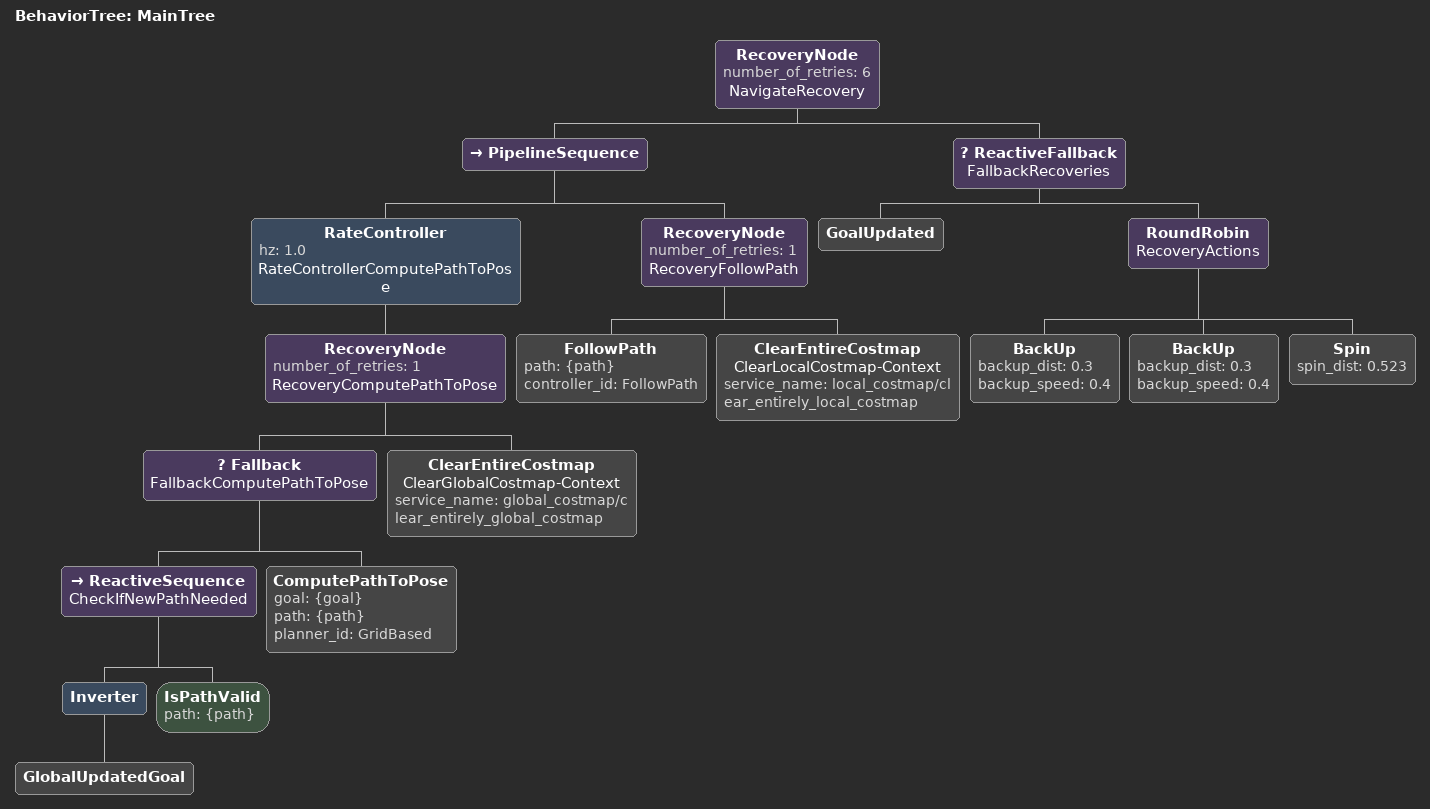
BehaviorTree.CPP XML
<!--
  SCURM Nav2 behavior tree variant that replans only when the current path is
  invalid or the global goal changes.
-->
<root main_tree_to_execute="MainTree">
  <BehaviorTree ID="MainTree">
    <RecoveryNode number_of_retries="6" name="NavigateRecovery">
      <PipelineSequence>
        <RateController hz="1.0" name="RateControllerComputePathToPose">
          <RecoveryNode number_of_retries="1" name="RecoveryComputePathToPose">
            <Fallback name="FallbackComputePathToPose">
              <ReactiveSequence name="CheckIfNewPathNeeded">
                <Inverter>
                  <GlobalUpdatedGoal/>
                </Inverter>
                <IsPathValid path="{path}"/>
              </ReactiveSequence>
              <ComputePathToPose goal="{goal}" path="{path}" planner_id="GridBased"/>
            </Fallback>
            <ClearEntireCostmap name="ClearGlobalCostmap-Context" service_name="global_costmap/clear_entirely_global_costmap"/>
          </RecoveryNode>
        </RateController>
        <RecoveryNode number_of_retries="1" name="RecoveryFollowPath">
          <FollowPath path="{path}" controller_id="FollowPath"/>
          <ClearEntireCostmap name="ClearLocalCostmap-Context" service_name="local_costmap/clear_entirely_local_costmap"/>
        </RecoveryNode>
      </PipelineSequence>
      <ReactiveFallback name="FallbackRecoveries">
        <GoalUpdated/>
        <RoundRobin name="RecoveryActions">
          <BackUp backup_dist="0.3" backup_speed="0.4"/>
          <BackUp backup_dist="0.3" backup_speed="0.4"/>
          <Spin spin_dist="0.523"/>
        </RoundRobin>
      </ReactiveFallback>
    </RecoveryNode>
  </BehaviorTree>
</root>
